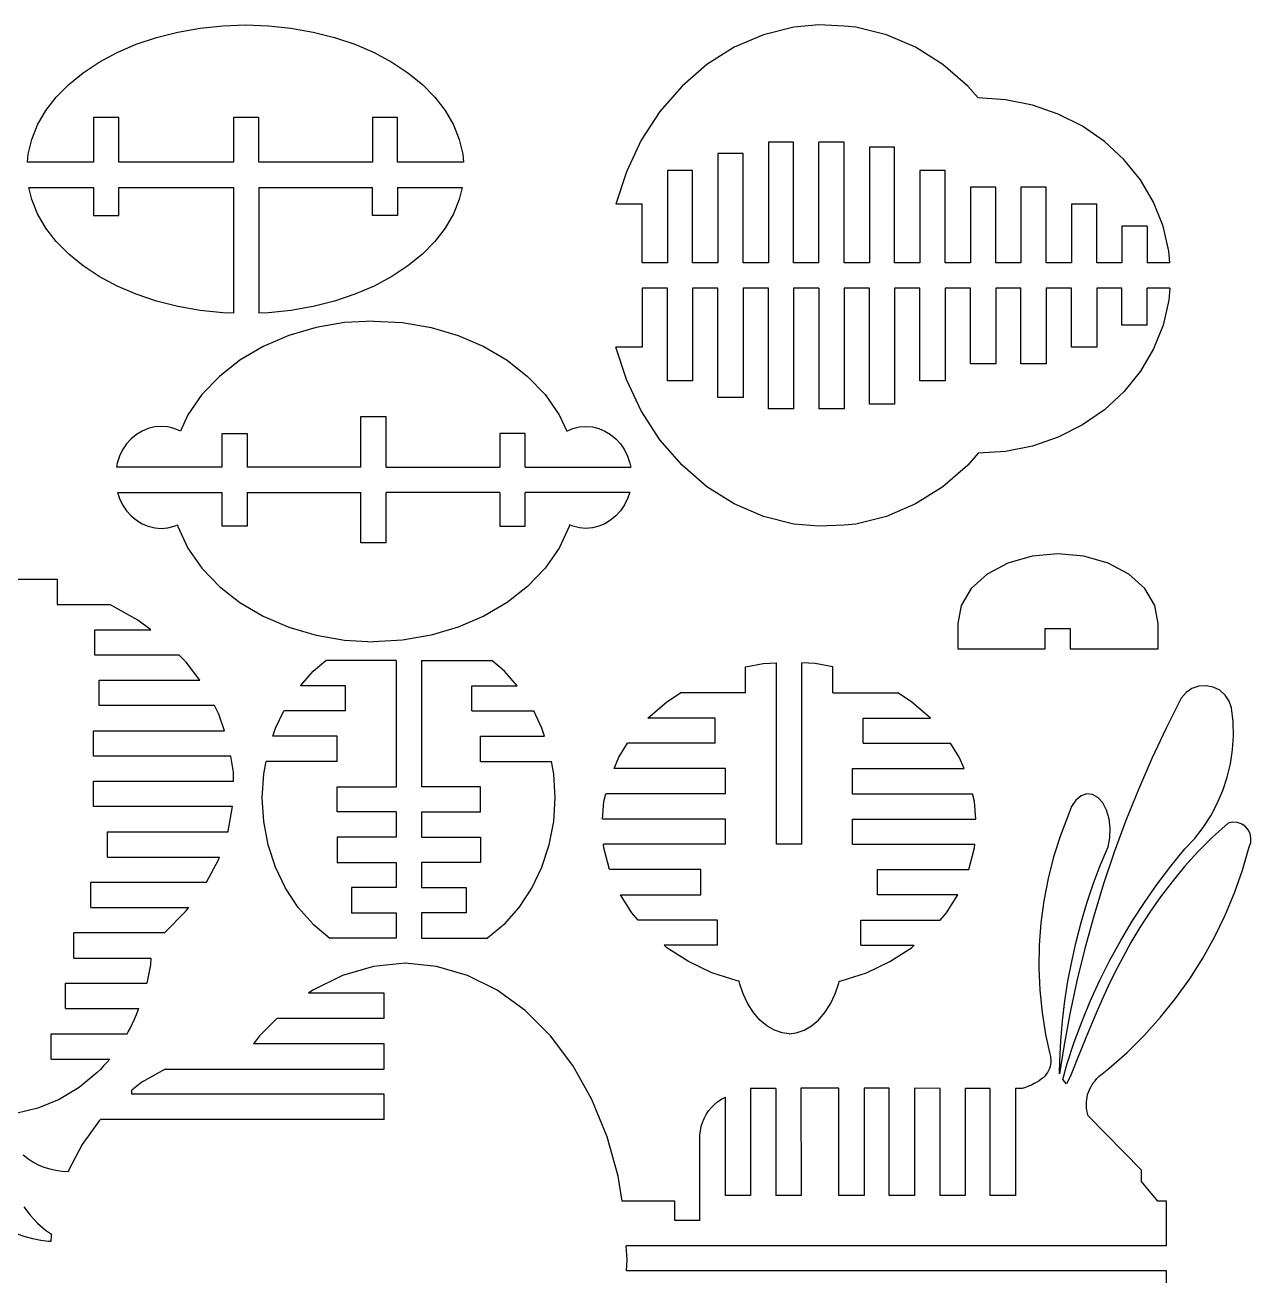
# Model space of a CAD drawing. Header units: inches. Extents: x -293 to 209, y -165 to 155.
# Drawn here: x 63.4 to 209, y 6.4 to 154.9 of the extents above; entities that cross this region are included whole.
import ezdxf

# ---------------------------------------------------------------- set-up
doc = ezdxf.new("R2010")
doc.units = ezdxf.units.IN
doc.header["$MEASUREMENT"] = 0

msp = doc.modelspace()

# ---------------------------------------------------------------- linework, layer by layer
for p, q in [((81.54, 154.06), (84.17, 154.52)), ((84.17, 154.52), (86.85, 154.8)), ((86.85, 154.8), (89.57, 154.9)), ((89.57, 154.9), (92.28, 154.8)), ((92.28, 154.8), (94.96, 154.52)), ((94.96, 154.52), (97.59, 154.06)), ((154.7, 154.65), (151.09, 153.74)), ((157.68, 154.9), (154.7, 154.65)), ((160.68, 154.77), (157.68, 154.9)), ((162.08, 154.65), (160.68, 154.77)), ((165.7, 153.74), (162.08, 154.65)), ((76.58, 152.6), (79, 153.41)), ((79, 153.41), (81.54, 154.06)), ((97.59, 154.06), (100.13, 153.41)), ((100.13, 153.41), (102.55, 152.6)), ((151.09, 153.74), (147.62, 152.25)), ((169.16, 152.25), (165.7, 153.74)), ((72.19, 150.49), (74.3, 151.62)), ((74.3, 151.62), (76.58, 152.6)), ((102.55, 152.6), (104.83, 151.62)), ((104.83, 151.62), (106.94, 150.49)), ((147.62, 152.25), (144.38, 150.2)), ((172.41, 150.2), (169.16, 152.25)), ((70.27, 149.22), (72.19, 150.49)), ((106.94, 150.49), (108.86, 149.22)), ((144.38, 150.2), (141.42, 147.64)), ((175.37, 147.64), (172.41, 150.2)), ((68.56, 147.83), (70.27, 149.22)), ((108.86, 149.22), (110.57, 147.83)), ((67.08, 146.32), (68.56, 147.83)), ((110.57, 147.83), (112.05, 146.32)), ((141.42, 147.64), (138.8, 144.62)), ((176.6, 146.23), (175.37, 147.64)), ((65.85, 144.72), (67.08, 146.32)), ((112.05, 146.32), (113.29, 144.72)), ((179.86, 146.02), (176.6, 146.23)), ((183.05, 145.37), (179.86, 146.02)), ((64.87, 143.05), (65.85, 144.72)), ((113.29, 144.72), (114.26, 143.05)), ((138.8, 144.62), (136.58, 141.2)), ((186.12, 144.32), (183.05, 145.37)), ((188.98, 142.87), (186.12, 144.32)), ((64.17, 141.31), (64.87, 143.05)), ((74.52, 143.92), (71.52, 143.92)), ((71.52, 143.92), (71.52, 138.6)), ((74.52, 138.6), (74.52, 143.92)), ((88.13, 143.92), (88.13, 138.6)), ((91.13, 143.92), (88.13, 143.92)), ((91.13, 138.6), (91.13, 143.92)), ((104.63, 143.92), (104.63, 138.6)), ((107.63, 143.92), (104.63, 143.92)), ((107.63, 138.6), (107.63, 143.92)), ((114.26, 143.05), (114.96, 141.31)), ((191.6, 141.05), (188.98, 142.87)), ((63.74, 139.54), (64.17, 141.31)), ((114.96, 141.31), (115.39, 139.54)), ((136.58, 141.2), (134.81, 137.45)), ((151.68, 140.96), (151.68, 126.62)), ((154.68, 140.96), (151.68, 140.96)), ((154.68, 126.62), (154.68, 140.96)), ((160.68, 140.96), (157.68, 140.96)), ((157.68, 126.62), (157.68, 140.96)), ((160.68, 126.62), (160.68, 140.96)), ((166.68, 140.39), (163.68, 140.39)), ((163.68, 140.39), (163.68, 126.62)), ((166.68, 126.62), (166.68, 140.39)), ((193.91, 138.91), (191.6, 141.05)), ((63.67, 138.6), (63.74, 139.54)), ((71.52, 138.6), (63.67, 138.6)), ((88.13, 138.6), (74.52, 138.6)), ((104.63, 138.6), (91.13, 138.6)), ((115.46, 138.6), (107.63, 138.6)), ((115.39, 139.54), (115.46, 138.6)), ((145.68, 139.62), (145.68, 126.62)), ((148.68, 139.62), (145.68, 139.62)), ((148.68, 126.62), (148.68, 139.62)), ((195.87, 136.49), (193.91, 138.91)), ((134.81, 137.45), (133.57, 133.62)), ((139.68, 137.62), (139.68, 126.62)), ((142.68, 137.62), (139.68, 137.62)), ((142.68, 126.62), (142.68, 137.62)), ((172.68, 137.62), (169.68, 137.62)), ((169.68, 137.62), (169.68, 126.62)), ((172.68, 126.62), (172.68, 137.62)), ((64.17, 134.18), (63.83, 135.6)), ((63.83, 135.6), (71.52, 135.6)), ((71.52, 135.6), (71.52, 132.25)), ((74.52, 135.6), (88.13, 135.6)), ((74.52, 132.25), (74.52, 135.6)), ((88.13, 135.6), (88.13, 120.65)), ((91.13, 135.6), (104.63, 135.6)), ((91.13, 135.6), (91.13, 120.66)), ((104.63, 132.25), (104.63, 135.6)), ((107.63, 135.6), (107.63, 132.25)), ((107.63, 135.6), (115.3, 135.6)), ((115.3, 135.6), (114.96, 134.18)), ((178.68, 135.62), (175.68, 135.62)), ((175.68, 135.62), (175.68, 126.62)), ((178.68, 126.62), (178.68, 135.62)), ((184.68, 135.62), (181.68, 135.62)), ((181.68, 135.62), (181.68, 126.62)), ((184.68, 126.62), (184.68, 135.62)), ((197.43, 133.83), (195.87, 136.49)), ((64.87, 132.45), (64.17, 134.18)), ((114.96, 134.18), (114.26, 132.45)), ((198.57, 130.99), (197.43, 133.83)), ((65.85, 130.77), (64.87, 132.45)), ((71.52, 132.25), (74.52, 132.25)), ((107.63, 132.25), (104.63, 132.25)), ((114.26, 132.45), (113.29, 130.77)), ((136.68, 133.62), (133.57, 133.62)), ((136.68, 126.62), (136.68, 133.62)), ((190.68, 133.62), (187.68, 133.62)), ((187.68, 133.62), (187.68, 126.62)), ((190.68, 126.62), (190.68, 133.62)), ((67.08, 129.18), (65.85, 130.77)), ((113.29, 130.77), (112.05, 129.18)), ((196.68, 130.99), (193.68, 130.99)), ((193.68, 130.99), (193.68, 126.62)), ((196.68, 130.99), (196.68, 126.62)), ((199.27, 128.04), (198.57, 130.99)), ((68.56, 127.67), (67.08, 129.18)), ((112.05, 129.18), (110.57, 127.67)), ((199.38, 126.62), (199.27, 128.04)), ((70.27, 126.28), (68.56, 127.67)), ((72.19, 125.01), (70.27, 126.28)), ((108.86, 126.28), (106.94, 125.01)), ((110.57, 127.67), (108.86, 126.28)), ((139.68, 126.62), (136.68, 126.62)), ((145.68, 126.62), (142.68, 126.62)), ((151.68, 126.62), (148.68, 126.62)), ((157.68, 126.62), (154.68, 126.62)), ((163.68, 126.62), (160.68, 126.62)), ((169.68, 126.62), (166.68, 126.62)), ((175.68, 126.62), (172.68, 126.62)), ((181.68, 126.62), (178.68, 126.62)), ((187.68, 126.62), (184.68, 126.62)), ((193.68, 126.62), (190.68, 126.62)), ((199.38, 126.62), (196.68, 126.62)), ((74.3, 123.88), (72.19, 125.01)), ((106.94, 125.01), (104.83, 123.88)), ((76.58, 122.9), (74.3, 123.88)), ((104.83, 123.88), (102.55, 122.9)), ((136.68, 123.62), (136.68, 116.62)), ((139.68, 123.62), (136.68, 123.62)), ((139.68, 112.62), (139.68, 123.62)), ((142.68, 123.62), (142.68, 112.62)), ((145.68, 123.62), (142.68, 123.62)), ((145.68, 110.62), (145.68, 123.62)), ((148.68, 123.62), (148.68, 110.62)), ((151.68, 123.62), (148.68, 123.62)), ((151.68, 109.27), (151.68, 123.62)), ((154.68, 123.62), (154.68, 109.27)), ((157.68, 123.62), (154.68, 123.62)), ((157.68, 123.62), (157.68, 109.27)), ((160.68, 123.62), (160.68, 109.27)), ((163.68, 123.62), (160.68, 123.62)), ((163.68, 109.84), (163.68, 123.62)), ((166.68, 123.62), (166.68, 109.84)), ((169.68, 123.62), (166.68, 123.62)), ((169.68, 112.62), (169.68, 123.62)), ((172.68, 123.62), (172.68, 112.62)), ((175.68, 123.62), (172.68, 123.62)), ((175.68, 114.62), (175.68, 123.62)), ((178.68, 123.62), (178.68, 114.62)), ((181.68, 123.62), (178.68, 123.62)), ((181.68, 114.62), (181.68, 123.62)), ((184.68, 123.62), (184.68, 114.62)), ((187.68, 123.62), (184.68, 123.62)), ((187.68, 116.62), (187.68, 123.62)), ((193.68, 123.62), (190.68, 123.62)), ((190.68, 123.62), (190.68, 116.62)), ((193.68, 119.24), (193.68, 123.62)), ((199.38, 123.62), (196.68, 123.62)), ((196.68, 119.24), (196.68, 123.62)), ((199.38, 123.62), (199.27, 122.2)), ((79, 122.08), (76.58, 122.9)), ((81.54, 121.44), (79, 122.08)), ((100.13, 122.08), (97.59, 121.44)), ((102.55, 122.9), (100.13, 122.08)), ((199.27, 122.2), (198.57, 119.24)), ((84.17, 120.98), (81.54, 121.44)), ((86.85, 120.7), (84.17, 120.98)), ((88.13, 120.65), (86.85, 120.7)), ((92.28, 120.7), (91.13, 120.66)), ((94.96, 120.98), (92.28, 120.7)), ((97.59, 121.44), (94.96, 120.98)), ((97.94, 118.95), (94.71, 118)), ((101.32, 119.53), (97.94, 118.95)), ((104.77, 119.72), (101.32, 119.53)), ((104.77, 119.72), (108.22, 119.53)), ((108.22, 119.53), (111.6, 118.95)), ((111.6, 118.95), (114.84, 118)), ((196.68, 119.24), (193.68, 119.24)), ((198.57, 119.24), (197.43, 116.4)), ((94.71, 118), (91.67, 116.69)), ((114.84, 118), (117.87, 116.69)), ((91.67, 116.69), (88.9, 115.07)), ((117.87, 116.69), (120.64, 115.07)), ((134.81, 112.78), (133.57, 116.62)), ((136.68, 116.62), (133.57, 116.62)), ((190.68, 116.62), (187.68, 116.62)), ((197.43, 116.4), (195.87, 113.75)), ((88.9, 115.07), (86.46, 113.14)), ((120.64, 115.07), (123.08, 113.14)), ((178.68, 114.62), (175.68, 114.62)), ((184.68, 114.62), (181.68, 114.62)), ((86.46, 113.14), (84.39, 110.97)), ((123.08, 113.14), (125.16, 110.97)), ((195.87, 113.75), (193.91, 111.32)), ((136.58, 109.03), (134.81, 112.78)), ((142.68, 112.62), (139.68, 112.62)), ((172.68, 112.62), (169.68, 112.62)), ((84.39, 110.97), (82.73, 108.58)), ((125.16, 110.97), (126.81, 108.58)), ((148.68, 110.62), (145.68, 110.62)), ((193.91, 111.32), (191.6, 109.18)), ((82.73, 108.58), (81.82, 106.65)), ((126.81, 108.58), (127.73, 106.65)), ((138.8, 105.61), (136.58, 109.03)), ((154.68, 109.27), (151.68, 109.27)), ((160.68, 109.27), (157.68, 109.27)), ((166.68, 109.84), (163.68, 109.84)), ((191.6, 109.18), (188.98, 107.37)), ((78.01, 106.95), (77.29, 106.65)), ((78.78, 107.14), (78.01, 106.95)), ((79.55, 107.2), (78.78, 107.14)), ((80.33, 107.14), (79.55, 107.2)), ((81.09, 106.95), (80.33, 107.14)), ((81.82, 106.65), (81.09, 106.95)), ((103.27, 102.36), (103.27, 108.36)), ((103.27, 108.36), (106.27, 108.36)), ((106.27, 102.36), (106.27, 108.36)), ((127.73, 106.65), (128.46, 106.95)), ((128.46, 106.95), (129.22, 107.14)), ((129.22, 107.14), (129.99, 107.2)), ((129.99, 107.2), (130.77, 107.14)), ((130.77, 107.14), (131.53, 106.95)), ((131.53, 106.95), (132.26, 106.65)), ((188.98, 107.37), (186.12, 105.92)), ((75.98, 105.72), (75.43, 105.11)), ((76.6, 106.24), (75.98, 105.72)), ((77.29, 106.65), (76.6, 106.24)), ((86.77, 102.36), (86.77, 106.36)), ((86.77, 106.36), (89.77, 106.36)), ((89.77, 106.36), (89.77, 102.36)), ((119.77, 106.36), (119.77, 102.36)), ((122.77, 106.36), (119.77, 106.36)), ((122.77, 102.36), (122.77, 106.36)), ((132.26, 106.65), (132.94, 106.24)), ((132.94, 106.24), (133.56, 105.72)), ((133.56, 105.72), (134.11, 105.11)), ((141.42, 102.59), (138.8, 105.61)), ((186.12, 105.92), (183.05, 104.86)), ((74.96, 104.42), (74.59, 103.66)), ((75.43, 105.11), (74.96, 104.42)), ((134.11, 105.11), (134.58, 104.42)), ((134.58, 104.42), (134.95, 103.66)), ((176.6, 104), (175.37, 102.59)), ((179.86, 104.22), (176.6, 104)), ((183.05, 104.86), (179.86, 104.22)), ((74.32, 102.85), (74.22, 102.36)), ((74.59, 103.66), (74.32, 102.85)), ((134.95, 103.66), (135.22, 102.85)), ((135.22, 102.85), (135.32, 102.36)), ((144.38, 100.03), (141.42, 102.59)), ((175.37, 102.59), (172.41, 100.03)), ((86.77, 102.36), (74.22, 102.36)), ((103.27, 102.36), (89.77, 102.36)), ((106.27, 102.36), (119.77, 102.36)), ((122.77, 102.36), (135.32, 102.36)), ((147.62, 97.98), (144.38, 100.03)), ((172.41, 100.03), (169.16, 97.98)), ((74.34, 99.36), (86.77, 99.36)), ((74.34, 99.36), (74.59, 98.62)), ((74.59, 98.62), (74.96, 97.87)), ((86.77, 95.36), (86.77, 99.36)), ((89.77, 99.36), (103.27, 99.36)), ((89.77, 99.36), (89.77, 95.36)), ((103.27, 93.36), (103.27, 99.36)), ((119.77, 99.36), (106.27, 99.36)), ((106.27, 93.36), (106.27, 99.36)), ((119.77, 99.36), (119.77, 95.36)), ((135.2, 99.36), (122.77, 99.36)), ((122.77, 95.36), (122.77, 99.36)), ((134.95, 98.62), (134.58, 97.87)), ((135.2, 99.36), (134.95, 98.62)), ((74.96, 97.87), (75.43, 97.17)), ((75.43, 97.17), (75.98, 96.56)), ((75.98, 96.56), (76.6, 96.04)), ((133.56, 96.56), (132.94, 96.04)), ((134.11, 97.17), (133.56, 96.56)), ((134.58, 97.87), (134.11, 97.17)), ((151.09, 96.49), (147.62, 97.98)), ((169.16, 97.98), (165.7, 96.49)), ((76.6, 96.04), (77.29, 95.63)), ((77.29, 95.63), (78.01, 95.33)), ((78.01, 95.33), (78.78, 95.14)), ((78.78, 95.14), (79.55, 95.08)), ((79.55, 95.08), (80.33, 95.14)), ((80.33, 95.14), (81.09, 95.33)), ((81.09, 95.33), (81.47, 95.49)), ((81.47, 95.49), (81.52, 95.3)), ((81.52, 95.3), (82.73, 92.75)), ((89.77, 95.36), (86.77, 95.36)), ((119.77, 95.36), (122.77, 95.36)), ((128.02, 95.3), (126.81, 92.75)), ((128.07, 95.49), (128.02, 95.3)), ((128.46, 95.33), (128.07, 95.49)), ((129.22, 95.14), (128.46, 95.33)), ((129.99, 95.08), (129.22, 95.14)), ((130.77, 95.14), (129.99, 95.08)), ((131.53, 95.33), (130.77, 95.14)), ((132.26, 95.63), (131.53, 95.33)), ((132.94, 96.04), (132.26, 95.63)), ((154.7, 95.58), (151.09, 96.49)), ((157.68, 95.34), (154.7, 95.58)), ((160.68, 95.47), (157.68, 95.34)), ((162.08, 95.58), (160.68, 95.47)), ((165.7, 96.49), (162.08, 95.58)), ((82.73, 92.75), (84.39, 90.36)), ((106.27, 93.36), (103.27, 93.36)), ((126.81, 92.75), (125.16, 90.36)), ((180.13, 90.96), (177.66, 89.64)), ((183, 91.79), (180.13, 90.96)), ((186.08, 92.07), (183, 91.79)), ((189.16, 91.79), (186.08, 92.07)), ((192.04, 90.96), (189.16, 91.79)), ((194.5, 89.64), (192.04, 90.96)), ((84.39, 90.36), (86.46, 88.19)), ((125.16, 90.36), (123.08, 88.19)), ((177.66, 89.64), (175.77, 87.92)), ((196.4, 87.92), (194.5, 89.64)), ((61.18, 89.03), (67.18, 89.03)), ((67.18, 89.03), (67.18, 86.03)), ((86.46, 88.19), (88.9, 86.27)), ((123.08, 88.19), (120.64, 86.27)), ((175.77, 87.92), (174.58, 85.91)), ((197.59, 85.91), (196.4, 87.92)), ((88.9, 86.27), (91.67, 84.64)), ((120.64, 86.27), (117.87, 84.64)), ((67.18, 86.03), (73.45, 86.03)), ((76.78, 84.18), (73.45, 86.03)), ((174.58, 85.91), (174.17, 83.76)), ((197.99, 83.76), (197.59, 85.91)), ((78.3, 83.03), (76.78, 84.18)), ((91.67, 84.64), (94.71, 83.33)), ((94.71, 83.33), (97.94, 82.38)), ((114.84, 83.33), (111.6, 82.38)), ((117.87, 84.64), (114.84, 83.33)), ((174.17, 83.76), (174.17, 80.77)), ((184.55, 80.77), (184.55, 83.19)), ((184.55, 83.19), (187.53, 83.19)), ((187.53, 83.19), (187.53, 80.76)), ((197.99, 80.76), (197.99, 83.76)), ((71.68, 83.03), (78.3, 83.03)), ((71.68, 80.03), (71.68, 83.03)), ((97.94, 82.38), (101.32, 81.8)), ((101.32, 81.8), (104.77, 81.61)), ((108.22, 81.8), (104.77, 81.61)), ((111.6, 82.38), (108.22, 81.8)), ((174.17, 80.77), (184.55, 80.77)), ((187.53, 80.76), (197.99, 80.76)), ((81.68, 80.03), (71.68, 80.03)), ((82.52, 79.19), (81.68, 80.03)), ((84.12, 77.03), (82.52, 79.19)), ((97.59, 78.11), (99.09, 79.39)), ((107.46, 79.39), (99.09, 79.39)), ((107.46, 79.39), (107.46, 64.39)), ((110.46, 79.39), (118.82, 79.39)), ((110.46, 79.39), (110.46, 64.39)), ((120.32, 78.11), (118.82, 79.39)), ((148.96, 78.62), (151.07, 79.02)), ((151.07, 79.02), (152.65, 79.12)), ((152.65, 57.54), (152.65, 79.12)), ((155.65, 57.54), (155.65, 79.12)), ((157.22, 79.02), (155.65, 79.12)), ((159.33, 78.62), (157.22, 79.02)), ((96.08, 76.39), (97.59, 78.11)), ((121.84, 76.39), (120.32, 78.11)), ((148.96, 75.54), (148.96, 78.62)), ((159.33, 75.54), (159.33, 78.62)), ((72.18, 77.03), (84.12, 77.03)), ((72.18, 74.03), (72.18, 77.03)), ((101.46, 76.39), (96.08, 76.39)), ((101.46, 73.39), (101.46, 76.39)), ((116.46, 73.39), (116.46, 76.39)), ((116.46, 76.39), (121.84, 76.39)), ((202, 76.04), (201.29, 75.56)), ((202.82, 76.32), (202, 76.04)), ((203.68, 76.38), (202.82, 76.32)), ((204.52, 76.22), (203.68, 76.38)), ((205.3, 75.84), (204.52, 76.22)), ((205.95, 75.28), (205.3, 75.84)), ((137.37, 72.54), (139.62, 74.49)), ((139.62, 74.49), (141.23, 75.54)), ((148.96, 75.54), (141.23, 75.54)), ((159.33, 75.54), (167.06, 75.54)), ((168.67, 74.49), (167.06, 75.54)), ((170.93, 72.54), (168.67, 74.49)), ((200.73, 74.91), (198.93, 71.34)), ((201.29, 75.56), (200.73, 74.91)), ((206.43, 74.56), (205.95, 75.28)), ((206.71, 73.75), (206.43, 74.56)), ((85.87, 74.03), (72.18, 74.03)), ((86.41, 73), (85.87, 74.03)), ((87.07, 71.03), (86.41, 73)), ((93.13, 71.34), (94.12, 73.39)), ((101.46, 73.39), (94.12, 73.39)), ((116.46, 73.39), (123.8, 73.39)), ((124.78, 71.34), (123.8, 73.39)), ((206.89, 72.09), (206.71, 73.75)), ((92.82, 70.39), (93.13, 71.34)), ((125.09, 70.39), (124.78, 71.34)), ((145.35, 72.54), (137.37, 72.54)), ((145.35, 69.54), (145.35, 72.54)), ((162.95, 72.54), (170.93, 72.54)), ((162.95, 69.54), (162.95, 72.54)), ((198.93, 71.34), (197.23, 67.73)), ((206.93, 70.43), (206.89, 72.09)), ((71.52, 71.03), (87.07, 71.03)), ((71.52, 68.03), (71.52, 71.03)), ((100.46, 70.39), (92.82, 70.39)), ((100.46, 67.39), (100.46, 70.39)), ((117.46, 70.39), (125.09, 70.39)), ((117.46, 67.39), (117.46, 70.39)), ((206.83, 68.77), (206.93, 70.43)), ((133.93, 67.91), (134.96, 69.54)), ((145.35, 69.54), (134.96, 69.54)), ((162.95, 69.54), (173.33, 69.54)), ((174.36, 67.91), (173.33, 69.54)), ((206.58, 67.12), (206.83, 68.77)), ((87.81, 68.03), (71.52, 68.03)), ((88.12, 66.12), (87.81, 68.03)), ((91.73, 65.91), (92.01, 67.39)), ((100.46, 67.39), (92.01, 67.39)), ((117.46, 67.39), (125.9, 67.39)), ((126.18, 65.91), (125.9, 67.39)), ((133.34, 66.54), (133.93, 67.91)), ((174.95, 66.54), (174.36, 67.91)), ((197.23, 67.73), (195.64, 64.07)), ((206.19, 65.5), (206.58, 67.12)), ((88.12, 65.03), (88.12, 66.12)), ((91.55, 63.08), (91.73, 65.91)), ((126.36, 63.08), (126.18, 65.91)), ((146.6, 66.54), (133.34, 66.54)), ((146.6, 63.54), (146.6, 66.54)), ((161.69, 66.54), (174.95, 66.54)), ((161.69, 63.54), (161.69, 66.54)), ((205.67, 63.92), (206.19, 65.5)), ((71.52, 65.03), (88.12, 65.03)), ((71.52, 62.03), (71.52, 65.03)), ((100.46, 61.39), (100.46, 64.39)), ((100.46, 64.39), (107.46, 64.39)), ((117.46, 64.39), (110.46, 64.39)), ((117.46, 61.39), (117.46, 64.39)), ((195.64, 64.07), (194.15, 60.37)), ((205.01, 62.39), (205.67, 63.92)), ((91.73, 60.25), (91.55, 63.08)), ((126.18, 60.25), (126.36, 63.08)), ((131.97, 60.54), (132.14, 62.62)), ((132.14, 62.62), (132.37, 63.54)), ((146.6, 63.54), (132.37, 63.54)), ((161.69, 63.54), (175.93, 63.54)), ((176.16, 62.62), (175.93, 63.54)), ((176.33, 60.54), (176.16, 62.62)), ((188.21, 62.79), (187.7, 62.03)), ((188.82, 63.3), (188.21, 62.79)), ((189.49, 63.53), (188.82, 63.3)), ((190.17, 63.46), (189.49, 63.53)), ((190.82, 63.09), (190.17, 63.46)), ((191.39, 62.46), (190.82, 63.09)), ((191.84, 61.61), (191.39, 62.46)), ((204.23, 60.92), (205.01, 62.39)), ((88.02, 62.03), (71.52, 62.03)), ((87.52, 59.1), (88.02, 62.03)), ((107.46, 61.39), (100.46, 61.39)), ((107.46, 61.39), (107.46, 58.39)), ((110.46, 61.39), (117.46, 61.39)), ((110.46, 61.39), (110.46, 58.39)), ((187.33, 61.07), (186.37, 58.58)), ((187.7, 62.03), (187.33, 61.07)), ((192.15, 60.58), (191.84, 61.61)), ((203.32, 59.53), (204.23, 60.92)), ((92.26, 57.47), (91.73, 60.25)), ((125.65, 57.47), (126.18, 60.25)), ((146.6, 60.54), (131.97, 60.54)), ((146.6, 57.54), (146.6, 60.54)), ((161.69, 60.54), (176.33, 60.54)), ((161.69, 57.54), (161.69, 60.54)), ((192.28, 59.46), (192.15, 60.58)), ((192.24, 58.32), (192.28, 59.46)), ((194.15, 60.37), (192.77, 56.62)), ((202.29, 58.21), (203.32, 59.53)), ((206.3, 60.07), (204.44, 58.38)), ((206.82, 60.18), (206.3, 60.07)), ((207.36, 60.15), (206.82, 60.18)), ((207.86, 59.98), (207.36, 60.15)), ((208.31, 59.68), (207.86, 59.98)), ((208.66, 59.28), (208.31, 59.68)), ((73.18, 59.03), (87.5, 59.03)), ((73.18, 56.03), (73.18, 59.03)), ((87.5, 59.03), (87.52, 59.1)), ((107.46, 58.39), (100.46, 58.39)), ((100.46, 58.39), (100.46, 55.39)), ((110.46, 58.39), (117.46, 58.39)), ((117.46, 58.39), (117.46, 55.39)), ((186.37, 58.58), (185.56, 56.04)), ((192.03, 57.23), (192.24, 58.32)), ((201.16, 56.99), (202.29, 58.21)), ((204.44, 58.38), (202.71, 56.65)), ((208.9, 58.81), (208.66, 59.28)), ((209.01, 58.28), (208.9, 58.81)), ((208.98, 57.75), (209.01, 58.28)), ((93.13, 54.81), (92.26, 57.47)), ((124.78, 54.81), (125.65, 57.47)), ((132.14, 57.12), (132.1, 57.54)), ((146.6, 57.54), (132.1, 57.54)), ((132.79, 54.54), (132.14, 57.12)), ((155.65, 57.54), (152.65, 57.54)), ((161.69, 57.54), (176.19, 57.54)), ((175.51, 54.54), (176.16, 57.12)), ((176.16, 57.12), (176.19, 57.54)), ((191.11, 55.03), (192.03, 57.23)), ((192.77, 56.62), (191.5, 52.84)), ((199.47, 54.93), (201.16, 56.99)), ((202.71, 56.65), (201.11, 54.89)), ((208, 54.48), (208.81, 57.24)), ((208.81, 57.24), (208.98, 57.75)), ((73.18, 56.03), (86.47, 56.03)), ((84.94, 53.03), (86.36, 55.71)), ((86.36, 55.71), (86.47, 56.03)), ((100.46, 55.39), (107.46, 55.39)), ((107.46, 55.39), (107.46, 52.39)), ((110.46, 55.39), (110.46, 52.39)), ((117.46, 55.39), (110.46, 55.39)), ((185.56, 56.04), (184.9, 53.46)), ((190.28, 52.8), (191.11, 55.03)), ((94.33, 52.32), (93.13, 54.81)), ((123.58, 52.32), (124.78, 54.81)), ((143.65, 54.54), (132.79, 54.54)), ((143.65, 51.54), (143.65, 54.54)), ((164.65, 54.54), (175.51, 54.54)), ((164.65, 51.54), (164.65, 54.54)), ((197.86, 52.81), (199.47, 54.93)), ((201.11, 54.89), (199.63, 53.09)), ((207.04, 51.77), (208, 54.48)), ((71.18, 53.03), (84.94, 53.03)), ((71.18, 50.03), (71.18, 53.03)), ((95.83, 50.05), (94.33, 52.32)), ((107.46, 52.39), (102.16, 52.39)), ((102.16, 52.39), (102.16, 49.39)), ((110.46, 52.39), (115.76, 52.39)), ((115.76, 52.39), (115.76, 49.39)), ((122.08, 50.05), (123.58, 52.32)), ((184.9, 53.46), (184.39, 50.84)), ((189.52, 50.54), (190.28, 52.8)), ((191.5, 52.84), (190.33, 49.02)), ((196.34, 50.63), (197.86, 52.81)), ((199.63, 53.09), (198.25, 51.29)), ((135.46, 49.41), (134.12, 51.54)), ((134.12, 51.54), (143.65, 51.54)), ((174.18, 51.54), (164.65, 51.54)), ((172.84, 49.41), (174.18, 51.54)), ((184.39, 50.84), (184.04, 48.2)), ((188.84, 48.26), (189.52, 50.54)), ((194.89, 48.4), (196.34, 50.63)), ((198.25, 51.29), (196.99, 49.48)), ((205.93, 49.11), (207.04, 51.77)), ((71.18, 50.03), (82.81, 50.03)), ((79.92, 47.03), (82.45, 49.54)), ((82.45, 49.54), (82.81, 50.03)), ((97.59, 48.04), (95.83, 50.05)), ((102.16, 49.39), (107.46, 49.39)), ((107.46, 49.39), (107.46, 46.39)), ((110.46, 49.39), (110.46, 46.39)), ((115.76, 49.39), (110.46, 49.39)), ((120.32, 48.04), (122.08, 50.05)), ((136.21, 48.54), (135.46, 49.41)), ((172.08, 48.54), (172.84, 49.41)), ((190.33, 49.02), (189.27, 45.17)), ((196.99, 49.48), (195.82, 47.67)), ((204.67, 46.52), (205.93, 49.11)), ((97.59, 48.04), (99.59, 46.39)), ((120.32, 48.04), (118.32, 46.39)), ((145.65, 48.54), (136.21, 48.54)), ((145.65, 45.54), (145.65, 48.54)), ((162.65, 48.54), (172.08, 48.54)), ((162.65, 45.54), (162.65, 48.54)), ((184.04, 48.2), (183.84, 45.54)), ((188.23, 45.95), (188.84, 48.26)), ((193.53, 46.11), (194.89, 48.4)), ((195.82, 47.67), (194.75, 45.88)), ((69.18, 44.03), (69.18, 47.03)), ((79.92, 47.03), (69.18, 47.03)), ((107.46, 46.39), (99.59, 46.39)), ((110.46, 46.39), (118.32, 46.39)), ((192.25, 43.78), (193.53, 46.11)), ((203.27, 44.01), (204.67, 46.52)), ((139.62, 45.25), (139.29, 45.54)), ((145.65, 45.54), (139.29, 45.54)), ((142.17, 43.6), (139.62, 45.25)), ((162.65, 45.54), (169, 45.54)), ((166.12, 43.6), (168.67, 45.25)), ((168.67, 45.25), (169, 45.54)), ((183.84, 45.54), (183.8, 42.88)), ((187.71, 43.63), (188.23, 45.95)), ((189.27, 45.17), (188.32, 41.3)), ((194.75, 45.88), (193.77, 44.11)), ((69.18, 44.03), (78.32, 44.03)), ((78.27, 43.2), (77.84, 41.03)), ((78.32, 44.03), (78.27, 43.2)), ((108.52, 43.4), (104.76, 43.04)), ((112.27, 43.04), (108.52, 43.4)), ((144.97, 42.27), (142.17, 43.6)), ((163.32, 42.27), (166.12, 43.6)), ((187.26, 41.29), (187.71, 43.63)), ((191.06, 41.4), (192.25, 43.78)), ((193.77, 44.11), (192.87, 42.37)), ((201.73, 41.57), (203.27, 44.01)), ((101.09, 41.97), (97.56, 40.21)), ((104.76, 43.04), (101.09, 41.97)), ((115.95, 41.97), (112.27, 43.04)), ((119.47, 40.21), (115.95, 41.97)), ((147.95, 41.31), (144.97, 42.27)), ((160.34, 41.31), (163.32, 42.27)), ((183.8, 42.88), (183.92, 40.22)), ((192.87, 42.37), (192.04, 40.68)), ((68.18, 41.03), (77.84, 41.03)), ((68.18, 38.03), (68.18, 41.03)), ((97.56, 40.21), (97.05, 39.84)), ((122.78, 37.8), (119.47, 40.21)), ((148.19, 41.27), (147.95, 41.31)), ((148.24, 41.06), (148.19, 41.27)), ((148.69, 39.77), (148.24, 41.06)), ((159.6, 39.77), (160.06, 41.06)), ((160.06, 41.06), (160.1, 41.27)), ((160.1, 41.27), (160.34, 41.31)), ((183.92, 40.22), (184.19, 37.56)), ((186.9, 38.94), (187.26, 41.29)), ((188.32, 41.3), (187.49, 37.4)), ((189.95, 38.98), (191.06, 41.4)), ((192.04, 40.68), (191.29, 39.04)), ((200.06, 39.23), (201.73, 41.57)), ((106.05, 39.84), (97.05, 39.84)), ((106.05, 36.84), (106.05, 39.84)), ((149.25, 38.59), (148.69, 39.77)), ((159.04, 38.59), (159.6, 39.77)), ((186.61, 36.57), (186.9, 38.94)), ((188.94, 36.52), (189.95, 38.98)), ((191.29, 39.04), (190.6, 37.47)), ((198.26, 36.99), (200.06, 39.23)), ((68.18, 38.03), (76.89, 38.03)), ((76.37, 36.78), (76.6, 37.31)), ((76.6, 37.31), (76.82, 37.86)), ((76.82, 37.86), (76.89, 38.03)), ((125.79, 34.79), (122.78, 37.8)), ((149.92, 37.55), (149.25, 38.59)), ((150.68, 36.66), (149.92, 37.55)), ((157.62, 36.66), (158.37, 37.55)), ((158.37, 37.55), (159.04, 38.59)), ((184.19, 37.56), (184.61, 34.93)), ((187.49, 37.4), (186.76, 33.47)), ((190.6, 37.47), (189.98, 35.97)), ((75.61, 35.25), (75.88, 35.75)), ((75.88, 35.75), (76.13, 36.26)), ((76.13, 36.26), (76.37, 36.78)), ((93.29, 36.84), (91.24, 34.79)), ((106.05, 36.84), (93.29, 36.84)), ((151.5, 35.96), (150.68, 36.66)), ((152.39, 35.44), (151.5, 35.96)), ((155.91, 35.44), (156.79, 35.96)), ((156.79, 35.96), (157.62, 36.66)), ((186.41, 34.2), (186.61, 36.57)), ((188.02, 34.02), (188.94, 36.52)), ((189.98, 35.97), (189.4, 34.55)), ((196.33, 34.84), (198.26, 36.99)), ((66.48, 35.03), (75.49, 35.03)), ((66.48, 32.03), (66.48, 35.03)), ((75.49, 35.03), (75.61, 35.25)), ((91.24, 34.79), (90.53, 33.84)), ((128.45, 31.24), (125.79, 34.79)), ((153.31, 35.13), (152.39, 35.44)), ((154.15, 35.03), (153.31, 35.13)), ((154.15, 35.03), (154.99, 35.13)), ((154.99, 35.13), (155.91, 35.44)), ((184.61, 34.93), (185.09, 32.79)), ((186.29, 31.82), (186.41, 34.2)), ((189.4, 34.55), (188.38, 32.01)), ((194.29, 32.81), (196.33, 34.84)), ((106.05, 33.84), (90.53, 33.84)), ((106.05, 30.84), (106.05, 33.84)), ((185.09, 32.79), (185.16, 32.49)), ((186.76, 33.47), (186.26, 30.25)), ((187.19, 31.49), (188.02, 34.02)), ((192.14, 30.9), (194.29, 32.81)), ((66.48, 32.03), (73.43, 32.03)), ((72.71, 31.2), (72.33, 30.8)), ((72.71, 31.2), (73.08, 31.61)), ((73.08, 31.61), (73.43, 32.03)), ((130.71, 27.21), (128.45, 31.24)), ((185.2, 31.39), (185.14, 31.14)), ((185.16, 32.49), (185.19, 32.33)), ((185.19, 32.33), (185.21, 32.21)), ((185.22, 31.65), (185.2, 31.39)), ((185.21, 32.21), (185.23, 31.93)), ((185.23, 31.93), (185.22, 31.65)), ((186.26, 30.25), (186.29, 31.82)), ((186.65, 29.59), (187.19, 31.49)), ((188.38, 32.01), (187.93, 30.9)), ((71.94, 30.42), (69.79, 28.63)), ((71.94, 30.42), (72.33, 30.8)), ((80.01, 30.84), (77.25, 29.27)), ((80.01, 30.84), (106.05, 30.84)), ((184.31, 29.81), (184.09, 29.62)), ((184.51, 30.01), (184.31, 29.81)), ((184.69, 30.22), (184.51, 30.01)), ((184.84, 30.43), (184.69, 30.22)), ((184.97, 30.66), (184.84, 30.43)), ((185.07, 30.89), (184.97, 30.66)), ((185.14, 31.14), (185.07, 30.89)), ((187.51, 29.91), (187.11, 29.06)), ((187.93, 30.9), (187.51, 29.91)), ((190.48, 29.45), (190.7, 29.71)), ((190.7, 29.71), (190.95, 29.96)), ((190.95, 29.96), (192.14, 30.9)), ((69.79, 28.63), (67.42, 27.21)), ((77.25, 29.27), (76.05, 28.33)), ((76.05, 27.84), (76.05, 28.33)), ((152.55, 28.54), (149.56, 28.53)), ((149.56, 28.53), (149.56, 15.83)), ((152.55, 28.54), (152.57, 15.83)), ((155.55, 28.55), (155.58, 15.83)), ((160.05, 28.55), (155.55, 28.55)), ((160.05, 15.83), (160.05, 28.55)), ((163.04, 28.55), (163.04, 15.83)), ((166.04, 28.55), (163.04, 28.55)), ((166.04, 15.83), (166.04, 28.55)), ((169.03, 28.55), (169.03, 15.83)), ((172.08, 28.53), (169.03, 28.55)), ((172.08, 15.81), (172.08, 28.53)), ((175.07, 28.53), (175.07, 15.81)), ((178.02, 28.53), (175.07, 28.53)), ((178.02, 15.81), (178.02, 28.53)), ((181.02, 28.53), (181.02, 15.81)), ((181.82, 28.53), (181.02, 28.53)), ((182.22, 28.66), (181.82, 28.53)), ((182.59, 28.8), (182.22, 28.66)), ((182.94, 28.94), (182.59, 28.8)), ((183.27, 29.1), (182.94, 28.94)), ((183.56, 29.26), (183.27, 29.1)), ((183.84, 29.44), (183.56, 29.26)), ((184.09, 29.62), (183.84, 29.44)), ((187.11, 29.06), (186.65, 29.59)), ((189.7, 28.09), (189.81, 28.37)), ((189.81, 28.37), (189.95, 28.65)), ((189.95, 28.65), (190.1, 28.92)), ((190.1, 28.92), (190.28, 29.19)), ((190.28, 29.19), (190.48, 29.45)), ((67.42, 27.21), (64.9, 26.17)), ((106.05, 27.84), (76.05, 27.84)), ((106.05, 24.84), (106.05, 27.84)), ((132.51, 22.8), (130.71, 27.21)), ((145.28, 26.64), (145.68, 26.97)), ((145.68, 26.97), (146.11, 27.26)), ((146.11, 27.26), (146.57, 27.51)), ((146.57, 15.83), (146.57, 27.51)), ((189.45, 26.58), (189.46, 26.89)), ((189.46, 26.89), (189.49, 27.2)), ((189.49, 27.2), (189.53, 27.5)), ((189.53, 27.5), (189.6, 27.8)), ((189.6, 27.8), (189.7, 28.09)), ((64.9, 26.17), (62.27, 25.54)), ((144.05, 24.97), (144.29, 25.43)), ((144.29, 25.43), (144.58, 25.86)), ((144.58, 25.86), (144.91, 26.27)), ((144.91, 26.27), (145.28, 26.64)), ((189.47, 26.26), (189.45, 26.58)), ((189.51, 25.93), (189.47, 26.26)), ((189.57, 25.6), (189.51, 25.93)), ((189.65, 25.27), (189.57, 25.6)), ((196, 18.81), (189.65, 25.27)), ((72.17, 24.67), (70.15, 21.86)), ((72.33, 24.84), (72.17, 24.67)), ((106.05, 24.84), (72.33, 24.84)), ((143.6, 23.48), (143.7, 23.99)), ((143.7, 23.99), (143.85, 24.49)), ((143.85, 24.49), (144.05, 24.97)), ((133.83, 18.09), (132.51, 22.8)), ((143.55, 22.96), (143.6, 23.48)), ((143.55, 12.84), (143.55, 22.96)), ((70.15, 21.86), (68.53, 18.77)), ((63.15, 20.64), (63.69, 20.2)), ((63.69, 20.2), (64.29, 19.81)), ((64.29, 19.81), (64.93, 19.47)), ((64.93, 19.47), (65.6, 19.19)), ((65.6, 19.19), (66.31, 18.97)), ((66.31, 18.97), (67.04, 18.81)), ((67.04, 18.81), (67.78, 18.71)), ((67.78, 18.71), (68.53, 18.68)), ((68.53, 18.77), (68.53, 18.74)), ((68.53, 18.74), (68.53, 18.68)), ((134.3, 15.14), (133.83, 18.09)), ((196, 17.47), (196, 18.81)), ((197.93, 15.12), (196, 17.47)), ((140.55, 15.14), (134.3, 15.14)), ((140.55, 12.84), (140.55, 15.14)), ((149.56, 15.83), (146.57, 15.83)), ((155.58, 15.83), (152.57, 15.83)), ((163.04, 15.83), (160.05, 15.83)), ((169.03, 15.83), (166.04, 15.83)), ((175.07, 15.81), (172.08, 15.81)), ((181.02, 15.81), (178.02, 15.81)), ((198.99, 15.12), (197.93, 15.12)), ((198.99, 9.84), (198.99, 15.12)), ((63.22, 14.48), (63.98, 13.47)), ((63.98, 13.47), (64.85, 12.54)), ((64.85, 12.54), (65.82, 11.69)), ((143.55, 12.84), (140.55, 12.84)), ((63.38, 10.9), (62.47, 11.2)), ((64.31, 10.66), (63.38, 10.9)), ((65.24, 10.48), (64.31, 10.66)), ((66.17, 10.36), (65.24, 10.48)), ((65.82, 11.69), (66.5, 11.21)), ((66.44, 10.53), (66.43, 10.35)), ((66.46, 10.87), (66.44, 10.53)), ((66.49, 11.07), (66.46, 10.87)), ((66.5, 11.21), (66.49, 11.07)), ((66.43, 10.35), (66.17, 10.36)), ((134.89, 8.16), (134.8, 9.84)), ((198.99, 9.84), (134.8, 9.84)), ((134.82, 6.84), (134.89, 8.16)), ((198.99, 6.84), (134.82, 6.84)), ((198.99, 1.52), (198.99, 6.84))]:
    msp.add_line(p, q)

doc.saveas('drawing.dxf')
